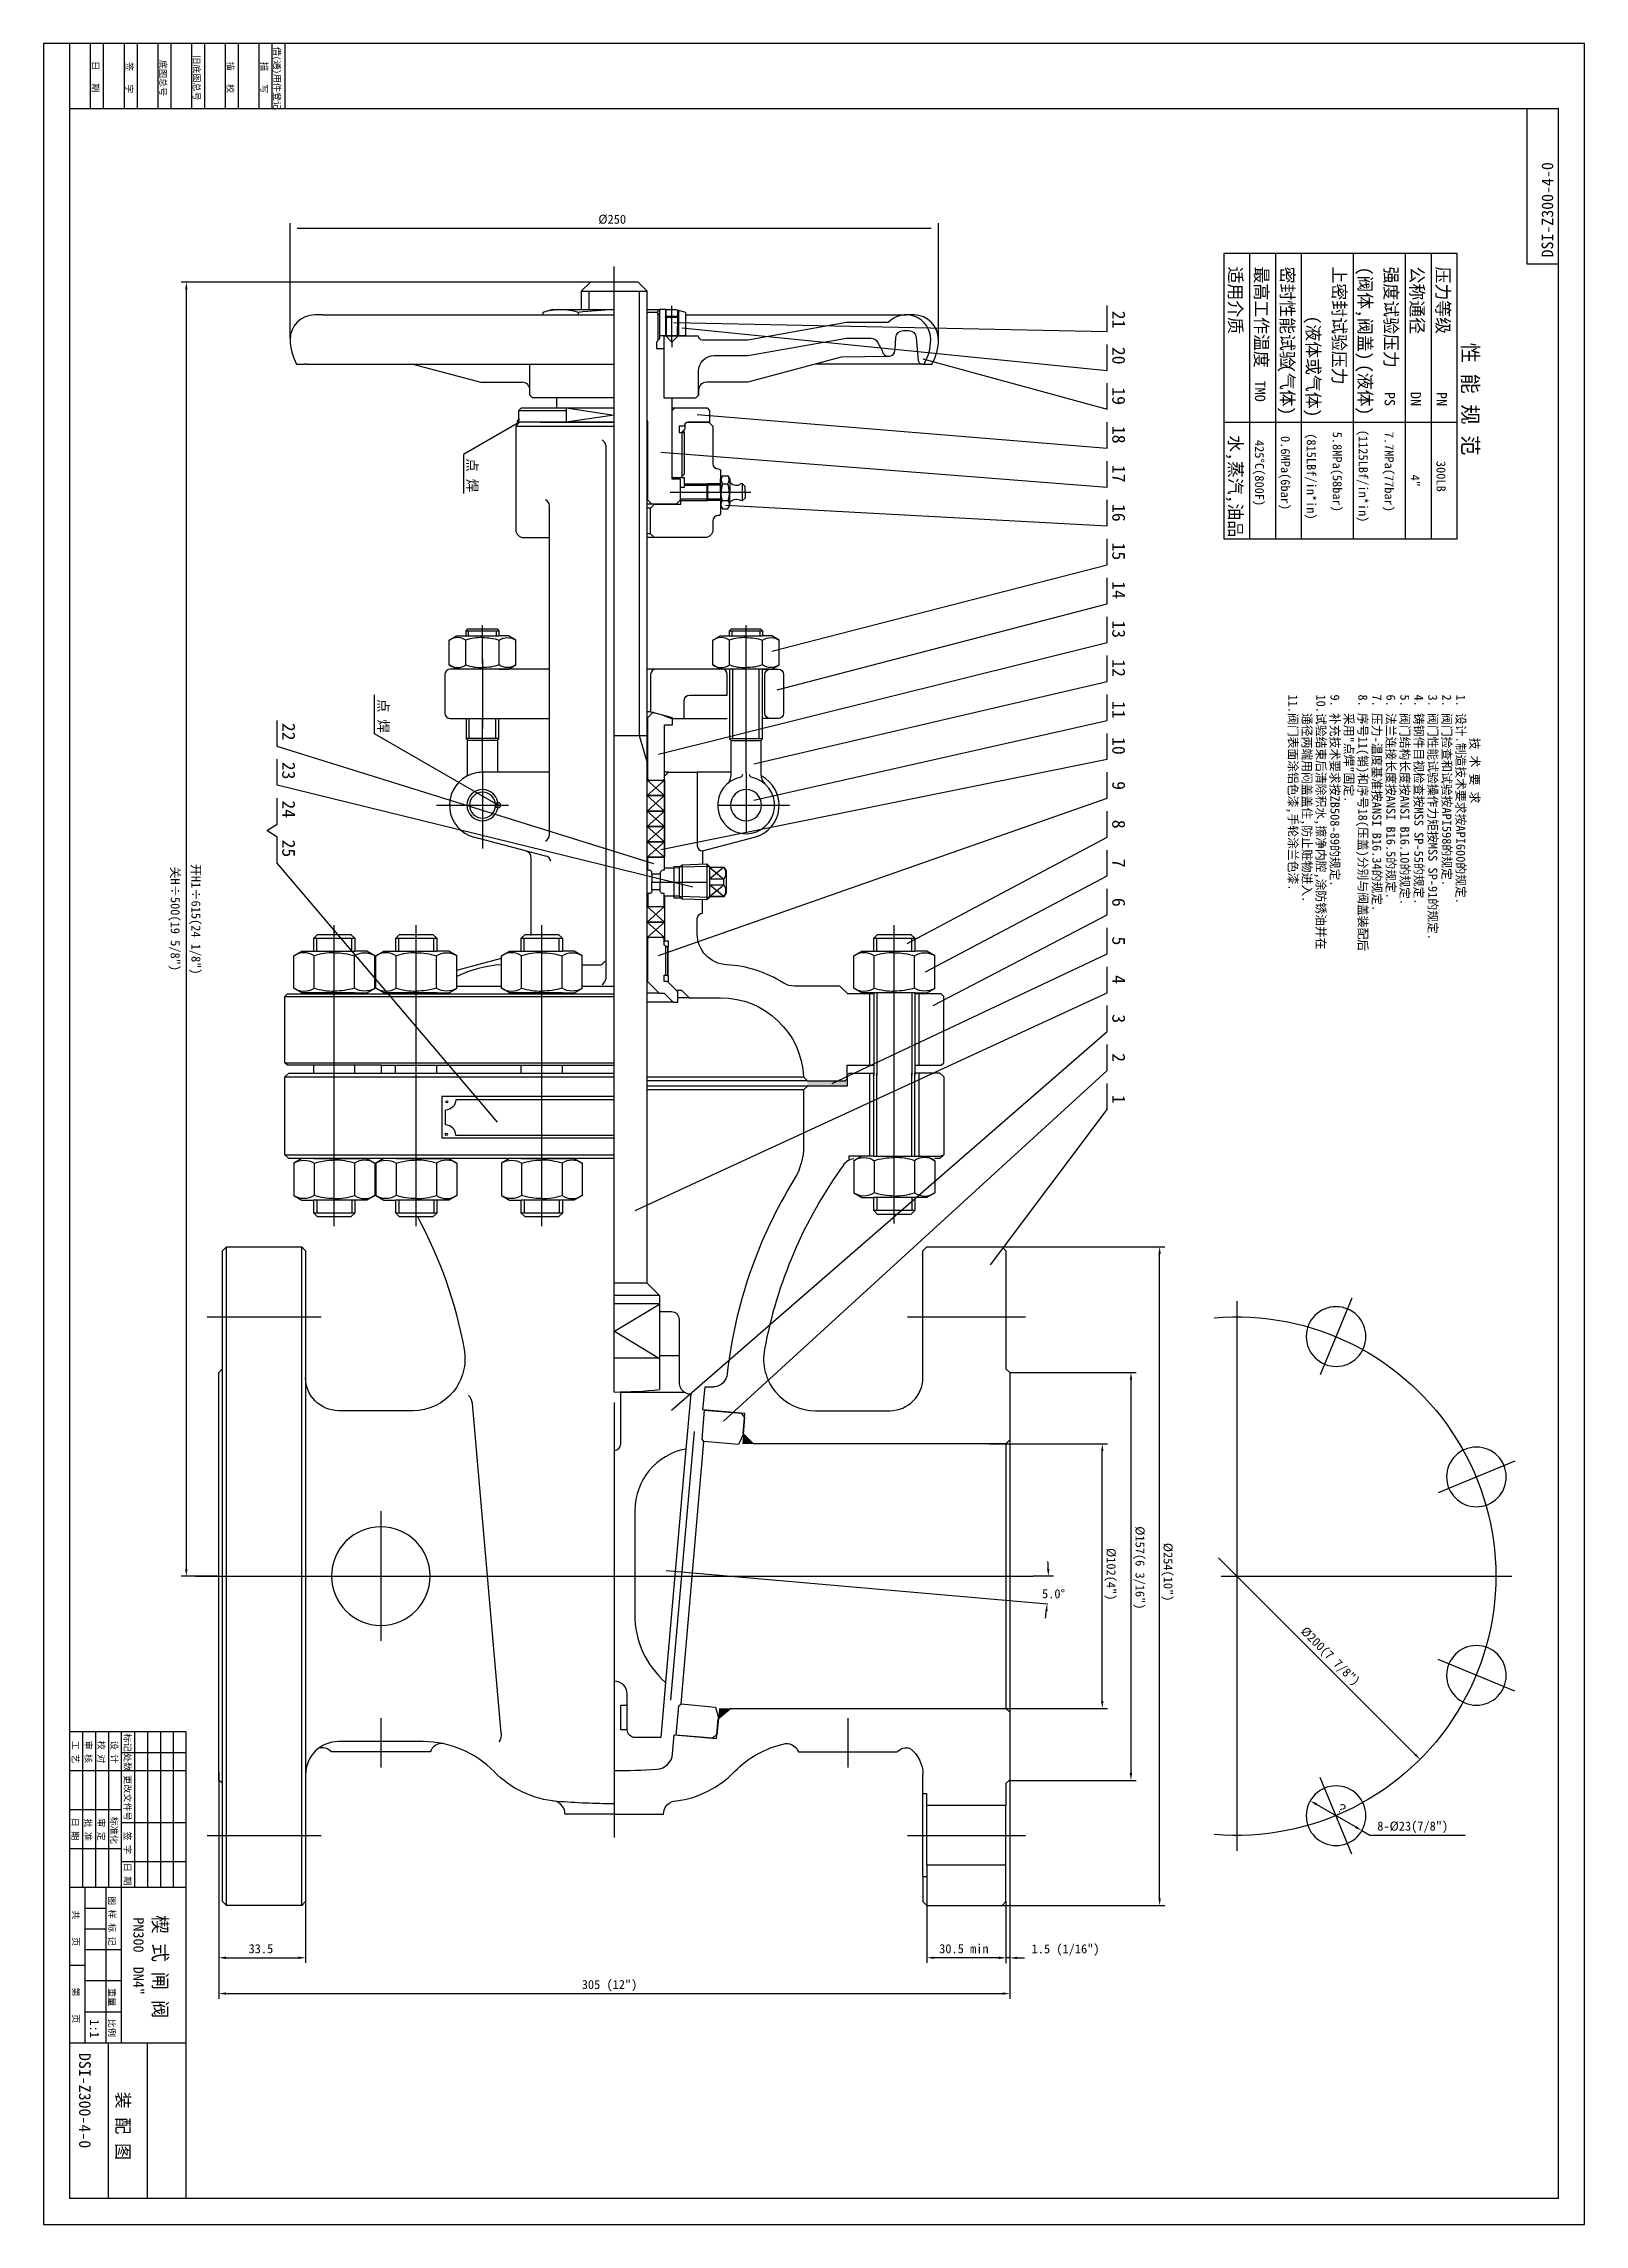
# Model space of a CAD drawing. Header units: metres. Extents: x 0 to 594, y 0 to 841.
import ezdxf

# ---------------------------------------------------------------- set-up
doc = ezdxf.new("R2010")
doc.units = ezdxf.units.M
for name, color, linetype in [('C', 6, 'Continuous'), ('D', 1, 'Continuous'), ('E', 2, 'Continuous'), ('FL', 5, 'Continuous'), ('T', 7, 'Continuous'), ('TL', 4, 'Continuous')]:
    doc.layers.add(name, color=color, linetype=linetype)

# ---------------------------------------------------------------- blocks, each defined once
blk = doc.blocks.new('Z3004Z02')
at = {"layer": 'TL'}
for points in [[(17.5, 98), (22, 98, -0.41), (25, 95), (25, 70.74, 0.25), (27.01, 67, 0.25)], [(0, 44.5, 0.41), (2.5, 47), (2.5, 67), (27.01, 67, 0.15), (29.49, 66.25), (27.63, 45.02)], [(27.63, 45.02, 0.36), (7.9, 21.4), (7.9, -18.72, 0.22), (19.76, -44.98), (17.9, -66.25), (8, -66.25, -0.41), (5, -63.25), (5, -49.5, 0.41), (0, -44.5, 0.41)]]:
    blk.add_lwpolyline(points, format="xyb", dxfattribs=at)
for points in [[(25, 81), (17.5, 81)], [(30.74, 51.8), (21.68, -51.8)], [(27.63, 45.02), (19.76, -44.98)], [(5, -63.25), (2.5, -63.25), (2.5, -53.75), (5, -53.75)]]:
    blk.add_lwpolyline(points, dxfattribs=at)
blk = doc.blocks.new('Z3004Z03')
at = {"layer": 'C'}
blk.add_lwpolyline([(0, 0), (434, 0)], dxfattribs=at)
at = {"layer": 'FL'}
for points in [[(417.4, 9.7), (424.5, 9.7)], [(23.43, -0.09), (12.97, -17.5)], [(23.43, -0.09), (33.9, -17.5)], [(243, -12.7), (253, -9.7), (424.5, -9.7)]]:
    blk.add_lwpolyline(points, dxfattribs=at)
at = {"layer": 'TL'}
for points in [[(42, -12.7), (424.5, -12.7), (428, -9.2), (428, 9.2), (424.5, 12.7)], [(424.5, 12.7), (417.4, 12.7)], [(424.5, 12.7), (424.5, -12.7)], [(13, -17.5), (13, 0)], [(34, -17.5), (34, 0)], [(37.2, -17.5), (37.2, 0)], [(42, -12.7), (42, 0)], [(253, -12.7), (253, 0)], [(42, -12.7), (37.2, -17.5), (1.01, -17.5)]]:
    blk.add_lwpolyline(points, dxfattribs=at)
blk.add_lwpolyline([(0, 0, 0.03), (1.01, -17.5, 0.03)], format="xyb", dxfattribs=at)
blk = doc.blocks.new('Z1504Z02')
at = {"layer": 'TL'}
for points in [[(-15.6, 62.9), (-1.5, 62.9), (0, 61.4), (0, 54.8), (-1.46, 50.8), (-14.8, 50.8), (-15.6, 51.6), (-15.6, 62.9)], [(-14.8, -50.8), (-14.8, 50.8)], [(-15.6, -51.6), (-14.8, -50.8), (-1.46, -50.8), (0, -54.8), (0, -61.4), (-1.5, -62.9), (-15.6, -62.9), (-15.6, -51.6)]]:
    blk.add_lwpolyline(points, dxfattribs=at)
blk = doc.blocks.new('Z1504Z07')
at = {"layer": 'FL'}
blk.add_lwpolyline([(5, -39.78), (27.26, -39.78)], dxfattribs=at)
at = {"layer": 'TL'}
for points in [[(-16, -45.5), (-16, -25.6)], [(-16, -45.5), (-16, -49), (-8, -49), (0, -41), (0, -38.5), (5, -38.5), (5, -41.28), (26.4, -41.28), (28, -38.5), (33, -38.5), (34, -37.5), (34, -26.6), (33, -25.6), (0, -25.6), (-9, -34.6), (-9, -38.5), (-16, -45.5)], [(-9, -34.6), (-9, -25.6)]]:
    blk.add_lwpolyline(points, dxfattribs=at)
blk = doc.blocks.new('Z1506Z15')
at = {"layer": 'FL'}
for points in [[(16, 6.74), (21, 6.74)], [(16, -6.74), (21, -6.74)]]:
    blk.add_lwpolyline(points, dxfattribs=at)
at = {"layer": 'TL'}
for points in [[(0, -7.94), (0, 12.5), (1.79, 15.6), (14.21, 15.6), (16, 12.5), (16, -7.94)], [(1.79, 7.8), (14.21, 7.8)], [(16, 7.94), (21, 7.94), (22.5, 6.44), (22.5, -6.44), (21, -7.94), (16, -7.94)], [(21, 7.94), (21, -7.94)], [(0, -7.94), (0, -12.5), (1.79, -15.6), (14.21, -15.6), (16, -12.5), (16, -7.94)], [(1.79, -7.8), (14.21, -7.8)]]:
    blk.add_lwpolyline(points, dxfattribs=at)
for points in [[(1.79, 15.6, 0.31), (1.79, 7.8, 0.31)], [(14.21, 7.8, 0.31), (14.21, 15.6, 0.31)], [(1.79, 7.8, 0.08), (0.58, 0, 0.08)], [(1.79, -7.8, -0.08), (0.58, 0, -0.08)], [(15.42, 0, 0.08), (14.21, 7.8, 0.08)], [(15.42, 0, -0.08), (14.21, -7.8, -0.08)], [(1.79, -15.6, -0.31), (1.79, -7.8, -0.31)], [(14.21, -7.8, -0.31), (14.21, -15.6, -0.31)]]:
    blk.add_lwpolyline(points, format="xyb", dxfattribs=at)
blk = doc.blocks.new('Z3004Z07')
at = {"layer": 'TL'}
for points in [[(0, 19), (0, 9), (-1, 9, 0.41), (-3, 7), (-3, 6), (-9.5, 6), (-9.5, 7, 0.41), (-11.5, 9), (-12.7, 9), (-12.7, 19), (0, 19)], [(0, -19), (0, -9), (-1, -9, -0.41), (-3, -7), (-3, -6), (-9.5, -6), (-9.5, -7, -0.41), (-11.5, -9), (-12.7, -9), (-12.7, -19), (0, -19)]]:
    blk.add_lwpolyline(points, format="xyb", dxfattribs=at)
for points in [[(-9.5, 6), (-9.5, 0)], [(-9.5, -6), (-9.5, 0)], [(-3, 6), (-3, 0)], [(-3, -6), (-3, 0)]]:
    blk.add_lwpolyline(points, dxfattribs=at)
blk = doc.blocks.new('Z3004Z06')
at = {"layer": 'FL'}
for points in [[(0, 6.75), (32, 6.75)], [(0, -6.75), (32, -6.75)]]:
    blk.add_lwpolyline(points, dxfattribs=at)
at = {"layer": 'TL'}
for points in [[(0, 7.94), (32, 7.94)], [(0, -7.94), (32, -7.94)]]:
    blk.add_lwpolyline(points, dxfattribs=at)
blk = doc.blocks.new('Z3006Z19')
at = {"layer": 'FL'}
for points in [[(-11.3, 12.8), (-2.13, 24.07)], [(-11.3, 24.07), (-2.13, 12.8)], [(11.3, 12.8), (2.13, 24.07)], [(11.3, 24.07), (2.13, 12.8)], [(-11.87, 12.8), (-11.28, -10.2)], [(11.87, 12.8), (11.28, -10.2)]]:
    blk.add_lwpolyline(points, dxfattribs=at)
at = {"layer": 'TL'}
for points in [[(-11.5, 12.8), (-11.5, 24.07), (-8.5, 25.8), (8.5, 25.8), (11.5, 24.07), (11.5, 12.8)], [(-11.5, 24.07), (-11.3, 24.07)], [(2.13, 24.07), (-2.13, 24.07)], [(11.5, 24.07), (11.3, 24.07)], [(-13.32, -8.2), (-13.91, 10.8), (-11.91, 12.8), (11.91, 12.8), (13.91, 10.8), (13.32, -8.2), (11.32, -10.2), (-11.32, -10.2), (-13.32, -8.2)], [(-13.91, 10.8), (13.91, 10.8)], [(-13.32, -8.2), (13.32, -8.2)]]:
    blk.add_lwpolyline(points, dxfattribs=at)
for points in [[(-11.3, 12.8), (-11.3, 24.07, -0.25), (-2.13, 24.07), (-2.13, 12.8)], [(2.13, 12.8), (2.13, 24.07, -0.25), (11.3, 24.07), (11.3, 12.8)]]:
    blk.add_lwpolyline(points, format="xyb", dxfattribs=at)
blk = doc.blocks.new('Z1504Z08')
at = {"layer": 'FL'}
for points in [[(19.4, 5.95), (12.7, 0)], [(12.7, 5.95), (19.4, 0)]]:
    blk.add_lwpolyline(points, dxfattribs=at)
at = {"layer": 'TL'}
blk.add_lwpolyline([(12.7, 5.95), (19.4, 5.95), (19.4, 0), (12.7, 0), (12.7, 5.95)], dxfattribs=at)
blk = doc.blocks.new('Z1504Z10')
at = {"layer": 'TL'}
blk.add_lwpolyline([(19.3, 21.3), (22.5, 21.3), (22.5, 24, 0.03), (14.8, 26), (12.8, 24), (12.8, 0.5), (13.3, 0), (18.8, 0), (19.3, 0.5)], format="xyb", close=True, dxfattribs=at)
blk = doc.blocks.new('Z1504Z11')
at = {"layer": 'C'}
blk.add_lwpolyline([(-50.8, 76.67), (-50.8, 49.67)], dxfattribs=at)
at = {"layer": 'TL'}
for points in [[(-25, 72.67), (-63.3, 72.67, 0.41), (-65.3, 70.67), (-65.3, 55.67, 0.41), (-63.3, 53.67), (-25, 53.67)], [(41.55, 72.67), (16, 72.67, 0.41), (14, 70.67), (14, 56.28, -0.04), (22, 53.67), (27, 53.67), (27, 60.67, -0.41), (29, 62.67), (43.55, 62.67), (43.55, 70.67, 0.41), (41.55, 72.67, 0.41)], [(60.05, 53.67, -0.41), (58.05, 55.67), (58.05, 70.67, -0.41), (60.05, 72.67), (63.3, 72.67, -0.41), (65.3, 70.67), (65.3, 55.67, -0.41), (63.3, 53.67), (60.05, 53.67)]]:
    blk.add_lwpolyline(points, format="xyb", dxfattribs=at)
for points in [[(15.93, 72.66), (12.63, 72.66)], [(60.05, 72.67), (41.55, 72.67)], [(14, 56.28), (12.7, 56.28)], [(22, 53.67), (43.55, 53.67)], [(59.94, 53.67), (57.14, 53.67)]]:
    blk.add_lwpolyline(points, dxfattribs=at)
blk = doc.blocks.new('Z1506Z07')
at = {"layer": 'C'}
blk.add_lwpolyline([(4, 0), (34, 0)], dxfattribs=at)
at = {"layer": 'FL'}
for points in [[(25.6, 10.79), (29.6, 10.79)], [(25.6, -10.8), (29.6, -10.8)]]:
    blk.add_lwpolyline(points, dxfattribs=at)
at = {"layer": 'TL'}
for points in [[(0, -12.7), (0, 20), (3.23, 25.6), (22.37, 25.6), (25.6, 20), (25.6, -12.7)], [(3.23, 12.8), (22.37, 12.8)], [(25.6, 12.7), (29.6, 12.7), (31.1, 11.2), (31.1, -11.2), (29.6, -12.7), (25.6, -12.7)], [(29.6, 12.7), (29.6, -12.7)], [(0, -12.7), (0, -20), (3.23, -25.6), (22.37, -25.6), (25.6, -20), (25.6, -12.7)], [(3.23, -12.8), (22.37, -12.8)]]:
    blk.add_lwpolyline(points, dxfattribs=at)
for points in [[(3.23, 25.6, 0.31), (3.23, 12.8, 0.31)], [(22.37, 12.8, 0.31), (22.37, 25.6, 0.31)], [(3.23, 12.8, 0.09), (1.25, 0, 0.09)], [(24.35, 0, 0.09), (22.37, 12.8, 0.09)], [(24.35, 0, -0.09), (22.37, -12.8, -0.09)], [(3.23, -12.8, -0.09), (1.25, 0, -0.09)], [(3.23, -25.6, -0.31), (3.23, -12.8, -0.31)], [(22.37, -12.8, -0.31), (22.37, -25.6, -0.31)]]:
    blk.add_lwpolyline(points, format="xyb", dxfattribs=at)
blk = doc.blocks.new('Z1504Z09')
at = {"layer": 'C'}
blk.add_line((12.58, 0), (56.05, 0), dxfattribs=at)
at = {"layer": 'FL'}
for p, q in [((25.6, 5.08), (52.39, 5.08)), ((25.6, -5.08), (52.39, -5.08))]:
    blk.add_line(p, q, dxfattribs=at)
at = {"layer": 'TL'}
for points in [[(10.81, 2.02, 0.91), (-11, 0, 0.91), (10.81, -2.02, 0.91)], [(6, 0, 1), (-6, 0, 1), (6, 0, 1)], [(8.15, 7.39, 0.21), (11.85, 5.75), (25, 5.75)], [(52.39, 6.35), (25.6, 6.35), (25, 5.75), (25, -5.75), (11.85, -5.75, 0.21), (8.15, -7.39, 0.21)], [(10.81, 2.02, 0.18), (11.95, 1.2, 0.18)], [(11.95, -1.2, 0.18), (10.81, -2.02, 0.18)]]:
    blk.add_lwpolyline(points, format="xyb", dxfattribs=at)
for points in [[(25.6, -6.35), (25.6, 6.35)], [(25, -5.75), (25.6, -6.35), (52.39, -6.35)]]:
    blk.add_lwpolyline(points, dxfattribs=at)
blk = doc.blocks.new('Z3004Z09')
at = {"layer": 'C'}
blk.add_line((12.68, 0), (33.58, 0), dxfattribs=at)
at = {"layer": 'FL'}
for p, q in [((25.7, 5.08), (33.58, 5.08)), ((25.7, -5.08), (33.58, -5.08))]:
    blk.add_line(p, q, dxfattribs=at)
at = {"layer": 'TL'}
for points in [[(11.5, 5.77, 0.02), (11.95, 5.75), (25.1, 5.75)], [(33.58, 6.35), (25.7, 6.35), (25.1, 5.75), (25.1, -5.75), (12.67, -5.75, 0.21)]]:
    blk.add_lwpolyline(points, format="xyb", dxfattribs=at)
for points in [[(25.7, -6.35), (25.7, 6.35)], [(25.1, -5.75), (25.7, -6.35), (33.58, -6.35)]]:
    blk.add_lwpolyline(points, dxfattribs=at)
blk = doc.blocks.new('Z1504Z12')
at = {"layer": 'FL'}
blk.add_lwpolyline([(16.96, 63.21), (16.96, 73.5)], dxfattribs=at)
at = {"layer": 'TL'}
for points in [[(13.18, 74), (16.46, 74), (17.46, 73), (17.46, 63.71), (16.25, 62.5), (16.25, 60), (19.1, 60), (19.1, 41), (22.25, 41), (22.25, 9.8), (25.4, 9.8), (25.4, 1.5), (23.9, 0), (14.5, 0), (13, 1.5), (13, 32), (12.67, 32)], [(12.69, 73.72), (13.18, 74)]]:
    blk.add_lwpolyline(points, dxfattribs=at)
blk = doc.blocks.new('Z1504Z14')
at = {"layer": 'D'}
for p, q in [((-124.99, 23), (-124.99, 67.38)), ((124.98, 23.04), (124.98, 67.38)), ((-122.19, 65.38), (122.18, 65.38))]:
    blk.add_line(p, q, dxfattribs=at)
at = {"layer": 'TL'}
for p, q in [((-118.71, 13), (-119.45, 13)), ((-77.62, 13), (-51.5, 6)), ((-32.5, 1), (-32.5, 13)), ((-51.5, 6), (-35.5, 6)), ((-31.5, 0), (-32.5, 1)), ((-19.1, 0), (-31.5, 0))]:
    blk.add_line(p, q, dxfattribs=at)
for points in [[(-112.5, 32), (-115.5, 32, 0.41), (-125, 22.5, 0.13), (-122.45, 13), (-119.45, 13)], [(-112.5, 32), (-63.1, 32, 0.41)], [(119.45, 13), (122.45, 13, 0.13), (125, 22.5, 0.41), (115.5, 32), (112.5, 32)], [(105.75, 16), (87.5, 15.65), (51.5, 6), (35.5, 6, 0.41), (32.5, 3), (32.5, 1)], [(-32.5, 1), (-32.5, 3, 0.41), (-35.5, 6, 0.41)]]:
    blk.add_lwpolyline(points, format="xyb", dxfattribs=at)
for points in [[(-63.1, 32), (0, 32)], [(27.6, 32), (60.99, 32)], [(60.99, 32), (112.5, 32)], [(-118.71, 13), (0, 13)], [(118.71, 13), (77.62, 13)], [(0, 0), (-19.1, 0)]]:
    blk.add_lwpolyline(points, dxfattribs=at)
blk.add_lwpolyline([(98.93, 23, -0.27), (101.53, 21.5), (103.26, 18.28, 1), (108.24, 18.72), (108.57, 23.26, -0.38), (111.49, 26), (113.51, 26, -0.38), (116.43, 23.26), (117.21, 14.37, 0.39), (118.71, 13), (119.45, 13, 0.13), (122, 22.5, 0.68), (105.57, 29), (89.5, 29), (51.5, 22.3), (34, 22.3, -0.41), (32.5, 23.8), (19.1, 23.8), (19.1, 0), (31.5, 0), (32.5, 1), (32.5, 10.3, -0.41), (38.5, 16.3), (51.5, 16.3), (89.5, 23)], format="xyb", close=True, dxfattribs=at)
at = {"layer": 'D'}
blk.add_text('%%c250', height=3.5, dxfattribs=at).set_placement((-6.13, 67.13))
blk = doc.blocks.new('Z1504Z13')
at = {"layer": 'FL'}
for p, q in [((-18.51, 5.5), (0, 2.75)), ((0, 2.75), (-18.51, 0))]:
    blk.add_line(p, q, dxfattribs=at)
blk.add_lwpolyline([(26.06, -4.03), (26.06, -20.69)], dxfattribs=at)
at = {"layer": 'TL'}
for points in [[(-28.49, 0), (-36.75, 0), (-36.75, 4.5), (-35.75, 5.5), (0, 5.5)], [(-36.75, 4.5), (-18.51, 4.5)], [(-28.49, 0), (0, 0)], [(-18.51, 5.5), (-18.51, 0)], [(22.21, 5.5), (23.35, 5.5)], [(22.85, -21.5), (22.21, -21.5)]]:
    blk.add_lwpolyline(points, dxfattribs=at)
blk.add_lwpolyline([(25.49, -21.5), (22.85, -21.5), (22.35, -21), (22.35, 4.5), (23.35, 5.5), (35.75, 5.5), (36.75, 4.5), (36.75, 0), (28.49, 0, 0.41), (26.99, -1.5), (25, -1.5), (25, -4), (26.99, -4), (26.99, -20), (25.49, -21.5)], format="xyb", dxfattribs=at)
blk = doc.blocks.new('Z1504Z15')
at = {"layer": 'C'}
for points in [[(12.5, 22.2), (-1.5, 22.2)], [(12.5, 22.2), (14.5, 22.2)]]:
    blk.add_lwpolyline(points, dxfattribs=at)
at = {"layer": 'FL'}
for points in [[(0, 19.7), (2.97, 19.7)], [(0, 17.46), (1.71, 17.46)], [(0.25, 24.7), (2.97, 24.7)], [(2.59, 24.32), (9.99, 24.31)], [(2.59, 20.07), (9.96, 20.07)], [(9.98, 17.46), (10, 17.46)]]:
    blk.add_lwpolyline(points, dxfattribs=at)
at = {"layer": 'TL'}
for points in [[(10, 24.32), (10, 27.6), (1.03, 27.6), (0.15, 24.32), (2.59, 24.32)], [(0, 20.07), (0, 23.75), (0.15, 24.32)], [(2.59, 20.07), (0, 20.07), (0, 17.46), (1.1, 16.37)], [(0, 12.7), (0, 17.46)], [(2.97, 24.7), (2.59, 24.32)], [(2.59, 24.32), (2.59, 20.07)], [(2.97, 19.7), (2.59, 20.07)], [(2.97, 24.7), (2.97, 19.7)], [(2.97, 24.7), (10, 24.7), (12.5, 22.2)], [(2.97, 19.7), (10, 19.7), (12.5, 22.2)], [(9.97, 17.43), (10, 17.46), (10, 20.07)], [(10, 20.07), (10, 24.32)], [(0, -23.75), (0, 0)], [(0, -23.75), (1.03, -27.6), (1.78, -27.6)]]:
    blk.add_lwpolyline(points, dxfattribs=at)
for points in [[(0.04, 0, 0.02), (1.03, -13.8, 0.02)], [(1.8, -13.8), (1.03, -13.8, 0.14), (1.03, -27.6, 0.14)]]:
    blk.add_lwpolyline(points, format="xyb", dxfattribs=at)
blk = doc.blocks.new('Z3004Z30')
at = {"layer": 'C'}
blk.add_lwpolyline([(-5.35, 0), (11.65, 0)], dxfattribs=at)
at = {"layer": 'FL'}
for points in [[(0, 2.7), (-5, 2.7)], [(0, -2.7), (-5, -2.7)], [(0, -3.18), (3.5, -3.18)]]:
    blk.add_lwpolyline(points, dxfattribs=at)
at = {"layer": 'TL'}
for points in [[(0, 3.18), (-5, 3.18), (-5.35, 2.82), (-5.35, -2.82)], [(-5.02, 3.15), (-5.02, -3.2)], [(0, 0), (0, 5.09), (0.73, 6.35), (2.77, 6.35), (3.5, 5.09), (3.5, 0)], [(0, 0), (0, -5.09), (0.73, -6.35), (2.77, -6.35), (3.5, -5.09), (3.5, 0)], [(0.73, 3.18), (2.77, 3.18)], [(8.32, 3.31), (8.32, -3.31)], [(9.5, 2.25), (8.32, 3.31)], [(9.5, 0), (9.5, 2.25)], [(9.5, 0), (9.5, -2.25)], [(0, -3.18), (-5, -3.18), (-5.35, -2.82)], [(0.73, -3.18), (2.77, -3.18)], [(9.5, -2.25), (8.32, -3.31)]]:
    blk.add_lwpolyline(points, dxfattribs=at)
for points in [[(0.73, 6.35, 0.31), (0.73, 3.18, 0.31)], [(0.73, 3.18, 0.08), (0.24, 0, 0.08)], [(0.73, -3.18, -0.08), (0.24, 0, -0.08)], [(2.77, 3.18, 0.31), (2.77, 6.35, 0.31)], [(3.26, 0, 0.08), (2.77, 3.18, 0.08)], [(3.49, 4.2, 0.41), (7.37, 2.98, 0.41)], [(8.32, 3.31, 0.21), (7.32, 2.96, 0.84)], [(0.73, -6.35, -0.31), (0.73, -3.18, -0.31)], [(3.26, 0, -0.08), (2.77, -3.18, -0.08)], [(2.77, -3.18, -0.31), (2.77, -6.35, -0.31)], [(3.49, -4.2, -0.41), (7.37, -2.98, -0.41)], [(8.32, -3.31, -0.21), (7.32, -2.96, -0.84)]]:
    blk.add_lwpolyline(points, format="xyb", dxfattribs=at)
blk = doc.blocks.new('TUKUN1')
at = {"layer": 'FL'}
for p, q in [((841, 594), (0, 594)), ((0, 594), (0, 0)), ((841, 0), (841, 594)), ((0, 83), (25, 83)), ((0, 75), (25, 75)), ((0, 70), (25, 70)), ((0, 62), (25, 62)), ((0, 57), (25, 57)), ((659, 30), (659, 55)), ((666, 10), (666, 55)), ((686, 30), (686, 55)), ((701, 30), (701, 55)), ((0, 49), (25, 49)), ((0, 44), (25, 44)), ((651, 50), (711, 50)), ((651, 45), (711, 45)), ((0, 36), (25, 36)), ((651, 40), (711, 40)), ((651, 35), (711, 35)), ((0, 31), (25, 31)), ((696, 10), (696, 30)), ((0, 23), (25, 23)), ((0, 18), (25, 18)), ((651, 25), (711, 25)), ((651, 20), (711, 20)), ((651, 15), (711, 15)), ((0, 0), (841, 0))]:
    blk.add_line(p, q, dxfattribs=at)
at = {"layer": 'TL'}
for p, q in [((831, 584), (25, 584)), ((25, 10), (25, 584)), ((85, 584), (85, 572)), ((831, 584), (831, 10)), ((85, 572), (25, 572)), ((0, 93), (25, 93)), ((0, 88), (25, 88)), ((831, 55), (651, 55)), ((651, 55), (651, 10)), ((711, 10), (711, 55)), ((771, 10), (771, 55)), ((831, 40), (771, 40)), ((771, 30), (651, 30)), ((681, 10), (681, 30)), ((735, 16), (735, 30)), ((747, 16), (747, 30)), ((759, 16), (759, 30)), ((711, 24), (771, 24)), ((719, 16), (719, 24)), ((727, 16), (727, 24)), ((831, 25), (771, 25)), ((0, 10), (831, 10)), ((771, 16), (711, 16)), ((741, 10), (741, 16))]:
    blk.add_line(p, q, dxfattribs=at)
at = {"layer": 'T'}
for s, p in [('借(通)用件登记', (1.26, 88.76)), ('描   写', (7.09, 83.76)), ('描   校', (6.98, 70.76)), ('旧底图总号', (4.52, 57.76)), ('底图总号', (6.25, 44.76)), ('签   字', (7.1, 31.76)), ('标记', (651.71, 31.07)), ('处数', (659.22, 31.07)), ('更改文件号', (667.75, 31.07)), ('签 字', (689.53, 31.07)), ('日 期', (701.57, 31.07)), ('设 计', (654.5, 25.99)), ('标准化', (683.77, 25.93)), ('图 样 标 记', (714.4, 25.04)), ('重量', (749.88, 25.04)), ('比例', (761.7, 25.04)), ('日   期', (6.72, 18.76)), ('校 对', (654.48, 20.99)), ('审 核', (654.41, 15.99)), ('批 准', (684.46, 15.93)), ('审 定', (684.39, 20.93)), ('工 艺', (654.52, 10.99)), ('日 期', (684.18, 10.93)), ('共    页', (719.91, 11.13)), ('第    页', (749.62, 11.13))]:
    blk.add_text(s, height=2.5, dxfattribs=at).set_placement(p)

msp = doc.modelspace()

# ---------------------------------------------------------------- linework, layer by layer
at = {"layer": 'C'}
for p, q in [((63, 350), (107, 350)), ((333, 350), (378.5, 350)), ((220, 316.95), (220, 149.2)), ((130, 275), (130, 225)), ((58.5, 250), (381.5, 250)), ((130, 195.2), (130, 176.2)), ((310, 195.2), (310, 176.2)), ((63, 150), (107, 150)), ((333, 150), (378.5, 150))]:
    msp.add_line(p, q, dxfattribs=at)
for points in [[(241.6, 668), (264.5, 668)], [(169.2, 560), (169.2, 530.6)], [(270.8, 560), (270.8, 536.6)], [(151.5, 547.3), (179.2, 547.3)], [(259.8, 547.3), (287.5, 547.3)], [(234.4, 517.65), (256, 517.65)], [(112.05, 385), (112.05, 501)], [(143.67, 385), (143.67, 501)], [(192.06, 385), (192.06, 501)], [(327.95, 386), (327.95, 501)], [(460, 356), (460, 144)], [(504.39, 357.17), (492.15, 327.61)], [(567.17, 294.39), (537.61, 282.15)], [(240, 252.18), (264.9, 250)], [(454, 250), (566, 250)], [(567.17, 205.61), (537.61, 217.85)], [(504.39, 142.83), (492.15, 172.39)]]:
    msp.add_lwpolyline(points, dxfattribs=at)
msp.add_lwpolyline([(451.28, 349.62, -1.09), (451.28, 150.38, -1.09)], format="xyb", dxfattribs=at)
at = {"layer": 'D'}
for p, q in [((220, 749), (53, 749)), ((55, 746.2), (55, 252.8)), ((367.81, 377), (432.25, 377)), ((430.25, 125.8), (430.25, 374.2)), ((372.5, 328.5), (421.2, 328.5)), ((419.2, 325.7), (419.2, 174.02)), ((364.56, 301), (410.14, 301)), ((408.14, 201.8), (408.14, 298.2)), ((67, 250), (53, 250)), ((389.34, 250), (381.5, 250)), ((528.73, 181.27), (460, 250)), ((362.61, 199), (410.14, 199)), ((67.5, 174.36), (67.5, 87.01)), ((67.5, 173.1), (67.5, 100.82)), ((372.37, 171.22), (421.2, 171.22)), ((372.5, 176.24), (372.5, 87.01)), ((505.8, 153.26), (490.73, 161.96)), ((508.23, 151.86), (511.26, 150.11)), ((511.26, 150.11), (514.06, 150.11)), ((514.06, 150.11), (547.98, 150.11)), ((101, 127.92), (101, 100.82)), ((340.5, 134), (340.5, 100.82)), ((369.5, 123), (432.25, 123)), ((371, 124.5), (371, 100.82)), ((70.3, 102.82), (98.2, 102.82)), ((368.2, 102.82), (343.3, 102.82)), ((368.2, 102.77), (365.4, 102.77)), ((371, 107.69), (371, 100.77)), ((372.5, 102.77), (371, 102.77)), ((372.5, 106.98), (372.5, 100.77)), ((375.3, 102.77), (378.1, 102.77)), ((70.3, 89.01), (369.7, 89.01))]:
    msp.add_line(p, q, dxfattribs=at)
for points in [[(455, 650), (545, 650), (545, 760), (455, 760), (455, 650)], [(465, 650), (465, 760)], [(475, 650), (475, 760)], [(485, 650), (485, 760)], [(505, 650), (505, 760)], [(525, 650), (525, 760)], [(535, 650), (535, 760)], [(243, 733.4), (410, 730), (410, 740)], [(246, 731.4), (410, 715), (410, 725)], [(339, 719.4), (410, 700), (410, 710)], [(183.5, 695), (161.85, 682.5), (161.85, 667.5)], [(252, 698), (410, 685), (410, 695)], [(455, 695), (545, 695)], [(238, 683.4), (410, 670), (410, 680)], [(263, 663), (410, 655), (410, 665)], [(280.8, 606.76), (410, 640), (410, 650)], [(282.8, 591.76), (410, 625), (410, 635)], [(237, 566.95), (410, 610), (410, 620)], [(273.8, 563.3), (410, 595), (410, 605)], [(175.2, 547.3), (127.57, 574.8), (127.57, 589.8)], [(273.8, 549.3), (410, 580), (410, 590)], [(235.25, 524.7), (90, 570), (90, 580)], [(238, 530.2), (410, 565), (410, 575)], [(250.25, 515.7), (90, 555), (90, 565)], [(237, 489.3), (410, 550), (410, 560)], [(175, 425), (90, 525), (90, 535), (86, 537.5), (90, 540), (90, 550)], [(332.95, 494), (410, 535), (410, 545)], [(339.95, 483), (410, 520), (410, 530)], [(342.95, 470), (410, 505), (410, 515)], [(304, 440), (410, 490), (410, 500)], [(228, 391), (410, 475), (410, 485)], [(242, 314), (410, 460), (410, 470)], [(262.13, 309.77), (410, 445), (410, 455)], [(365, 370), (410, 430), (410, 440)], [(460, 250), (452.93, 257.07)], [(264.9, 250), (387.03, 239.31)]]:
    msp.add_lwpolyline(points, dxfattribs=at)
for start, end in [(1.31, 2.62), (352.38, 353.69)]:
    msp.add_arc((264.9, 250), 122.44, start, end, dxfattribs=at)
for points in [[(54.53, 746.2), (55.47, 746.2), (55, 749)], [(430.72, 374.2), (429.79, 374.2), (430.25, 377)], [(419.66, 325.7), (418.73, 325.7), (419.2, 328.5)], [(408.61, 298.2), (407.67, 298.2), (408.14, 301)], [(54.53, 252.8), (55.47, 252.8), (55, 250)], [(386.84, 252.79), (387.78, 252.81), (387.34, 250)], [(386.14, 236.59), (387.06, 236.5), (386.88, 239.33)], [(408.61, 201.8), (407.67, 201.8), (408.14, 199)], [(528.4, 180.94), (529.06, 181.6), (530.71, 179.29)], [(419.66, 174.02), (418.73, 174.02), (419.2, 171.22)], [(490.5, 161.56), (490.97, 162.37), (488.31, 163.36)], [(505.57, 152.86), (506.04, 153.67), (508.23, 151.86)], [(430.72, 125.8), (429.79, 125.8), (430.25, 123)], [(70.3, 102.35), (70.3, 103.29), (67.5, 102.82)], [(98.2, 102.35), (98.2, 103.29), (101, 102.82)], [(343.3, 102.35), (343.3, 103.29), (340.5, 102.82)], [(368.2, 102.35), (368.2, 103.29), (371, 102.82)], [(368.2, 102.3), (368.2, 103.23), (371, 102.77)], [(375.3, 102.3), (375.3, 103.23), (372.5, 102.77)], [(70.3, 88.55), (70.3, 89.48), (67.5, 89.01)], [(369.7, 88.55), (369.7, 89.48), (372.5, 89.01)]]:
    msp.add_solid(points, dxfattribs=at)
at = {"layer": 'E'}
for points in [[(220, 435), (153.5, 435), (153.5, 419), (220, 419)], [(219.91, 433.74), (158.91, 433.74)]]:
    msp.add_lwpolyline(points, dxfattribs=at)
for points in [[(158.91, 433.74, -0.41), (154.91, 429.74, -0.41)], [(219.91, 419.98), (158.91, 419.98, 0.41), (154.91, 423.98), (154.91, 429.74)]]:
    msp.add_lwpolyline(points, format="xyb", dxfattribs=at)
for centre in [(155.45, 432.91), (155.25, 420.39)]:
    msp.add_circle(centre, 0.44, dxfattribs=at)
at = {"layer": 'FL'}
for points in [[(246.99, 691.01), (246.99, 692.08)], [(245.6, 664.83), (255.98, 664.83)], [(247.1, 671.17), (256, 671.17)], [(243, 523.66), (245.56, 523.74)], [(243, 511.64), (245.56, 511.56)], [(240.64, 492.5), (240.64, 481.5)], [(321.2, 475), (321.2, 443)], [(334.7, 475), (334.7, 443)]]:
    msp.add_lwpolyline(points, dxfattribs=at)
at = {"layer": 'TL'}
for p, q in [((93, 473.5), (94, 474.5)), ((93, 448), (93, 473.5)), ((94, 474.5), (130, 474.5)), ((346, 474.5), (335.89, 474.5)), ((347, 473.5), (346, 474.5)), ((347, 448), (347, 473.5)), ((94, 447), (93, 448)), ((130.25, 447), (94, 447)), ((130.25, 443.98), (130.25, 447)), ((335.89, 447), (346, 447)), ((346, 447), (347, 448)), ((294.5, 441), (232.65, 441)), ((310.55, 444), (320.01, 444)), ((318.45, 444), (318.45, 412)), ((345.5, 444), (335.89, 444)), ((337.45, 444), (337.45, 412)), ((345.5, 444), (347, 442.5)), ((347, 442.5), (347, 412.5)), ((345.45, 412), (347, 412.5)), ((347, 412.5), (345.5, 411)), ((318.45, 412), (310.45, 412)), ((337.45, 412), (345.45, 412)), ((259.42, 187.34), (260.09, 195)), ((260.09, 195), (264.79, 199)), ((264.79, 199), (371, 199)), ((371, 199), (372.5, 197.5)), ((372.5, 197.5), (372.5, 171.5)), ((242.49, 181.45), (243.13, 188.76)), ((243.13, 188.76), (259.42, 187.34)), ((372.5, 171.5), (371, 170)), ((371, 170), (371, 161.5)), ((340.5, 166), (339, 166)), ((340.5, 161.5), (340.5, 166)), ((371, 161.5), (340.5, 161.5))]:
    msp.add_line(p, q, dxfattribs=at)
for points in [[(197.75, 704.4), (197.75, 700.5)], [(182, 693.5), (220, 693.5)], [(255.65, 670.6), (247.1, 670.6), (247.1, 673.5), (245.91, 673.5), (245.91, 673.65)], [(245.6, 670), (247.1, 670), (247.1, 670.6)], [(245.6, 663.4), (245.6, 665.4), (255.65, 665.4)], [(261, 670.6), (261, 665.4)], [(234, 661.81), (232.7, 661.81)], [(235.45, 663.35), (232.75, 663.35)], [(234.02, 651.98), (232.72, 651.98)], [(235.49, 650.51), (232.79, 650.51)], [(174.8, 560), (169.16, 560)], [(245.11, 523.12), (243, 523.05), (243, 523.05), (239.4, 523.05), (239.4, 558.5), (240.9, 560), (252, 560)], [(240.9, 560), (239.4, 560)], [(264.93, 560), (252, 560)], [(243, 523.66), (243, 511.64)], [(245.11, 512.18), (243, 512.25), (243, 512.25), (239.4, 512.25), (239.4, 495), (240.8, 495), (240.8, 492.5), (239.83, 492.5)], [(93, 473.5), (220, 473.5)], [(130, 474.5), (220, 474.5)], [(159.27, 477.5), (176.46, 477.5)], [(207.66, 477.5), (220, 477.5)], [(249, 473), (244.3, 473)], [(318.36, 474.48), (318.36, 446.94)], [(320.01, 475), (320.01, 443)], [(335.89, 475), (335.89, 443)], [(337.42, 474.48), (337.42, 446.98)], [(93, 448), (220, 448)], [(104.05, 447), (104.05, 443.95)], [(119.91, 447), (119.91, 443.95)], [(130.25, 447), (220, 447)], [(135.58, 446.89), (135.58, 443.84)], [(151.45, 446.89), (151.45, 443.79)], [(184.02, 446.89), (184.02, 443.84)], [(199.9, 446.89), (199.9, 443.79)], [(309.75, 447), (320.01, 447)], [(220, 411), (94.5, 411), (93, 412.5), (93, 442.5), (94.5, 444)], [(93, 442.5), (220, 442.5)], [(94.5, 444), (220, 444)], [(232.65, 442.5), (293, 442.5)], [(294.5, 439), (232.7, 439)], [(293, 437.5), (232.7, 437.5)], [(93, 412.5), (220, 412.5)], [(310.45, 411.99), (310.45, 410.32)], [(345.5, 411), (343.55, 411)], [(70.5, 123), (69, 124.5), (69, 170), (67.5, 171.5), (67.5, 328.5), (69, 330), (69, 375.5), (70.5, 377), (99.5, 377), (101, 375.5), (101, 124.5), (99.5, 123), (70.5, 123)], [(70.5, 123), (70.5, 377)], [(99.5, 123), (99.5, 377)], [(339, 326.5), (339, 375.5), (340.5, 377), (369.5, 377), (371, 375.5), (371, 330), (372.5, 328.5), (372.5, 302.5), (371, 301), (273.71, 301), (269.71, 305), (270.38, 312.66), (254.1, 314.09), (255, 323), (258.5, 323)], [(69, 170), (69, 330)], [(371, 301), (371, 199)], [(372.5, 302.5), (372.5, 197.5)], [(339, 134), (339, 173.5)], [(340.5, 138.5), (340.5, 161.5)], [(371, 138.5), (371, 161.5)], [(369.5, 123), (371, 124.5), (371, 138.5), (340.5, 138.5), (340.5, 134), (339, 134), (339, 124.5), (340.5, 123), (369.5, 123)]]:
    msp.add_lwpolyline(points, dxfattribs=at)
for points in [[(220, 695), (183.5, 695), (182, 693.5), (182, 653.5, 0.41), (185, 650.5), (195, 650.5)], [(183.5, 696, 0.67), (182.79, 694.29, 0.67)], [(245.91, 691), (247.3, 692.5), (247.3, 694.5), (247.8, 695), (256.5, 695), (258, 693.5), (258, 679, 0.41), (260, 677, -0.41), (261, 676), (261, 670.6)], [(215.32, 478.17, 0.24), (216.82, 480.47), (216.82, 685.86, 0.24), (215.32, 688.16, 0.24)], [(195, 560), (195, 662.79, 0.24), (193.5, 665.09, 0.24)], [(261, 665.4), (261, 660, -0.41), (260, 659, 0.41), (258, 657), (258, 653.5, -0.41), (255, 650.5), (235.5, 650.5), (234, 652), (234, 661.9), (235.5, 663.4), (245.6, 663.4)], [(163.12, 558.45, 0.68), (165.91, 535.03, 0.88)], [(169.16, 560, 0.12), (163.12, 558.45, 0.12)], [(193.5, 533.46, 0.24), (195, 535.76), (195, 560), (174.8, 560, 0.88)], [(252, 560), (252, 531.65, 0.41), (254, 529.65), (254, 524.5)], [(254, 529.65), (274.09, 535.03, 0.69), (276.62, 558.59)], [(175.2, 547.3, 1), (163.2, 547.3, 1), (175.2, 547.3, 1)], [(276.8, 547.3, 1), (264.8, 547.3, 1), (276.8, 547.3, 1)], [(187.98, 497, 0.02), (188, 497.72), (188, 526.81, 0.34), (185.78, 529.71), (165.91, 535.03)], [(195.5, 525.64, 0.41), (193.5, 527.64), (185.78, 529.71)], [(320.01, 474.5), (310, 474.5), (307, 477.5), (289.42, 477.5, -0.14), (285.11, 478.76, 0.13), (263.37, 485.74, -0.4), (252, 497.72), (252, 503.65, -0.41), (254, 505.65), (254, 510.69)], [(159.27, 483.65), (176.46, 488.25, 0.11)], [(176.46, 485.73, 0.1), (159.27, 481.22, 0.13)], [(207.66, 485.8), (214.82, 485.8, 0.26), (216.32, 487.3, 0.26)], [(240.54, 481.5), (240.8, 481.5), (240.8, 479), (243.8, 476), (245.9, 476), (248.9, 473), (261, 473.04, -0.4), (293, 442.5), (294.5, 441), (308.95, 441), (309.75, 441.8), (309.75, 447)], [(310.55, 444), (309.75, 443.2), (309.75, 439), (294.5, 439), (293, 437.5), (293, 416, -0.14), (289.4, 403.08, 0.11), (263.5, 328, -0.38), (258.5, 323, -0.38)], [(308.32, 408.51, 0.11), (277.9, 337.47, 0.47), (297.56, 313.8), (326.3, 313.8, 0.41), (339, 326.5, 0.41)], [(312.34, 410.94, 0.2), (308.3, 408.5, 0.2)], [(144.08, 388.67, -0.08), (162.1, 337.47, -0.47), (142.44, 313.8), (113.7, 313.8, -0.41), (101, 326.5, -0.41)], [(176.4, 189.43), (165.28, 316.55, 0.18), (163.83, 319.65, 0.18)], [(220, 162.2, -0.02), (197.84, 163.12, -0.18), (173.66, 174.6, 0.2), (146.33, 186.2), (113.7, 186.2, 0.41), (101, 173.5, 0.41)], [(154, 185.42, 0.33), (149, 182.2), (111, 182.2, 0.28), (106, 183.6, 0.28)], [(176.4, 189.43, -0.18), (175.51, 186.13, -0.18)], [(220, 158.2), (239, 158.2, -0.42), (244, 163.32, 0.17), (266.34, 174.6, -0.15), (286, 185.42, -0.33), (291, 182.2), (329, 182.2, -0.28), (334, 183.6, -0.23), (339, 173.5, -0.23)], [(220, 158.2), (201, 158.2, 0.42), (196, 163.32, 0.42)]]:
    msp.add_lwpolyline(points, format="xyb", dxfattribs=at)
for points in [[(174.2, 547.3, 1), (164.2, 547.3, 1)], [(176.2, 547.3, 1), (174.2, 547.3, 1)], [(509.77, 342.39, 1), (486.77, 342.39, 1)], [(563.89, 288.27, 1), (540.89, 288.27, 1)], [(111, 250, 1), (149, 250, 1)], [(563.89, 211.73, 1), (540.89, 211.73, 1)], [(509.77, 157.61, 1), (486.77, 157.61, 1)]]:
    msp.add_lwpolyline(points, format="xyb", close=True, dxfattribs=at)
for centre, radius, start, end in [((236.02, 182.02), 6.5, 273.71, 355), ((220, 429), 254, 270, 273.71)]:
    msp.add_arc(centre, radius, start, end, dxfattribs=at)
for points in [[(294.47, 438.93), (309.75, 438.93), (294.41, 440.91), (309.75, 440.91)], [(269.71, 305), (273.71, 301), (269.37, 300.97)], [(260.09, 195), (264.79, 199), (260.41, 198.98)]]:
    msp.add_solid(points, dxfattribs=at)

# ---------------------------------------------------------------- block references
at = {"layer": 'T', "rotation": 270}
msp.add_blockref('TUKUN1', (0, 841), dxfattribs=at)
at = {"layer": 'TL'}
for name, p in [('Z1504Z14', (220, 704.4)), ('Z1504Z12', (220, 663.4)), ('Z1504Z13', (220, 695)), ('Z3004Z30', (261, 668)), ('Z1504Z11', (220, 527.09)), ('Z1504Z10', (220, 556.95)), ('Z1504Z08', (220, 551)), ('Z1504Z08', (220, 545.05)), ('Z1504Z08', (220, 539.1)), ('Z1504Z08', (220, 533.15)), ('Z1504Z08', (220, 527.2)), ('Z1504Z08', (220, 502.25)), ('Z1504Z08', (220, 496.3)), ('Z3004Z02', (220, 254))]:
    msp.add_blockref(name, p, dxfattribs=at)
for name, p, rotation in [('Z3004Z03', (220, 321), 90), ('Z1504Z15', (220, 738.4), 270), ('Z1504Z09', (270.8, 547.3), 90), ('Z3004Z09', (169.2, 547.3), 90), ('Z1506Z15', (112.05, 475), 90), ('Z1506Z15', (143.67, 475), 90), ('Z1506Z15', (192.06, 475), 90), ('Z1506Z15', (327.95, 475), 90), ('Z3004Z06', (327.95, 412), 90), ('Z1506Z15', (112.05, 411), 270), ('Z1506Z15', (143.67, 411), 270), ('Z1506Z15', (192.06, 411), 270), ('Z1506Z15', (327.95, 412), 270), ('Z1504Z02', (264.9, 250), 355)]:
    msp.add_blockref(name, p, dxfattribs=dict(at, rotation=rotation))
at = {"layer": 'TL', "xscale": 0.5, "yscale": 0.5, "zscale": 0.5}
for name, p, rotation in [('Z1506Z07', (169.2, 599.76), 90), ('Z1506Z07', (270.8, 599.76), 90), ('Z3006Z19', (250.25, 517.7), 270), ('Z1504Z07', (220, 479.3), 90)]:
    msp.add_blockref(name, p, dxfattribs=dict(at, rotation=rotation))
msp.add_blockref('Z3004Z07', (239.25, 517.7), dxfattribs=at)

# ---------------------------------------------------------------- texts
at = {"layer": 'D'}
for s, height, rotation, p in [('DSI-Z300-4-0', 4.5, 90, (582, 758.54)), ('适用介质', 5, 270, (457, 755)), ('最高工作温度', 5, 270, (467, 755)), ('密封性能试验', 5, 270, (477, 755)), ('上密封试验压力', 5, 270, (497, 755)), ('(阀体,阀盖)', 5, 270, (507, 755)), ('强度试验压力', 5, 270, (517, 755)), ('公称通径', 5, 270, (527, 755)), ('压力等级', 5, 270, (537, 755)), ('21', 5, 270, (412, 737.98)), ('(液体或气体)', 5, 270, (487, 736.13)), ('20', 5, 270, (412, 724.05)), ('性 能 规 范', 6, 270, (547, 725.65)), ('(气体)', 5, 270, (477, 717.45)), ('(液体)', 5, 270, (507, 717.45)), ('19', 5, 270, (412, 708.45)), ('TMO', 4, 270, (467, 711.05)), ('PS', 4, 270, (517, 706.67)), ('DN', 4, 270, (527, 706.67)), ('PN', 4, 270, (537, 706.67)), ('18', 5, 270, (412, 693.57)), ('水,蒸汽,油品', 5, 270, (457, 689.95)), ('(815LBf/in*in)', 3.5, 270, (487, 690.75)), ('5.8MPa(58bar)', 3.5, 270, (497, 691.33)), ('(1125LBf/in*in)', 3.5, 270, (507, 692.08)), ('7.7MPa(77bar)', 3.5, 270, (517, 691.33)), ('425%%dC(800F)', 3.5, 270, (467, 688.17)), ('0.6MPa(6bar)', 3.5, 270, (477, 689.67)), ('点 焊', 4, 270, (163.26, 681.09)), ('17', 5, 270, (412, 678.57)), ('4%%034', 3.5, 270, (527, 674.83)), ('300LB', 3.5, 270, (537, 680.08)), ('16', 5, 270, (412, 663.45)), ('15', 5, 270, (412, 648.57)), ('14', 5, 270, (412, 633.69)), ('13', 5, 270, (412, 618.57)), ('12', 5, 270, (412, 603.57)), ('11.阀门表面涂铝色漆,手轮涂兰色漆.', 3.5, 270, (479.93, 590)), ('10.试验结束后清除积水,擦净内腔,涂防锈油并在', 3.5, 270, (490.71, 590)), ('9. 补充技术要求按ZB508-89的规定.', 3.5, 270, (496.1, 590)), ('8. 序号11(销)和序号18(压盖)分别与阀盖装配后  ', 3.5, 270, (506.88, 590)), ('7. 压力-温度基准按ANSI B16.34的规定.', 3.5, 270, (512.27, 590)), ('6. 法兰连接长度按ANSI B16.5的规定.', 3.5, 270, (517.66, 590)), ('5. 阀门结构长度按ANSI B16.10的规定.', 3.5, 270, (523.05, 590)), ('4. 铸钢件目视检查按MSS SP-55的规定.', 3.5, 270, (528.44, 590)), ('3. 阀门性能试验操作力矩按MSS SP-91的规定.', 3.5, 270, (533.83, 590)), ('2. 阀门捡查和试验按API598的规定.', 3.5, 270, (539.22, 590)), ('1. 设计.制造技术要求按API600的规定.', 3.5, 270, (544.61, 590)), ('点 焊', 4, 270, (128.98, 588.29)), ('11', 5, 270, (412, 587.5)), ('   通径两端用闷盖盖住,防止赃物进入.', 3.5, 270, (485.32, 590)), ('   采用"点焊"固定.', 3.5, 270, (501.49, 590)), ('22', 5, 270, (92, 579.05)), ('10', 5, 270, (412, 573.57)), ('       技 术 要 求', 3.5, 270, (550, 590)), ('23', 5, 270, (92, 564.05)), ('9', 5, 270, (412, 556.55)), ('24', 5, 270, (92, 549.17)), ('8', 5, 270, (412, 541.67)), ('25', 5, 270, (92, 534.05)), ('关H%%247500(19 5/8%%034)', 3.5, 270, (49, 523.61)), ('开H1%%247615(24 1/8%%034)', 3.5, 270, (57, 524.61)), ('7', 5, 270, (412, 526.67)), ('6', 5, 270, (412, 511.55)), ('5', 5, 270, (412, 496.67)), ('4', 5, 270, (412, 481.79)), ('3', 5, 270, (412, 466.67)), ('2', 5, 270, (412, 451.67)), ('1', 5, 270, (412, 435.6)), ('%%C157(6 3/16%%034)', 3.5, 270, (420.96, 269.23)), ('%%C254(10%%034)', 3.5, 270, (431.78, 262.83)), ('%%C102(4%%034)', 3.5, 270, (409.82, 260.82)), ('%%c200(7 7/8%%034)', 3.5, 315, (484.38, 228.44)), ('%%013', 3.5, 330, (498.35, 159.59)), ('PN300  DN4%%034', 4, 270, (34.63, 118.42)), ('楔 式 闸 阀', 5.5, 270, (42.16, 119.26)), ('1:1', 3.5, 270, (17.89, 79.08)), ('DSI-Z300-4-0', 4.5, 270, (13.67, 66.11)), ('装 配 图', 5, 270, (28.09, 51.15))]:
    msp.add_text(s, height=height, rotation=rotation, dxfattribs=at).set_placement(p)
for s, p in [('5.0%%127', (384.91, 241.44)), ('8-%%c23(7/8%%034)', (514.15, 151.86)), ('33.5', (79, 104.57)), ('30.5 min', (345.25, 104.57)), ('1.5 (1/16")', (380.9, 104.52)), ('305 (12")', (207.46, 90.76))]:
    msp.add_text(s, height=3.5, dxfattribs=at).set_placement(p)

doc.saveas('drawing.dxf')
